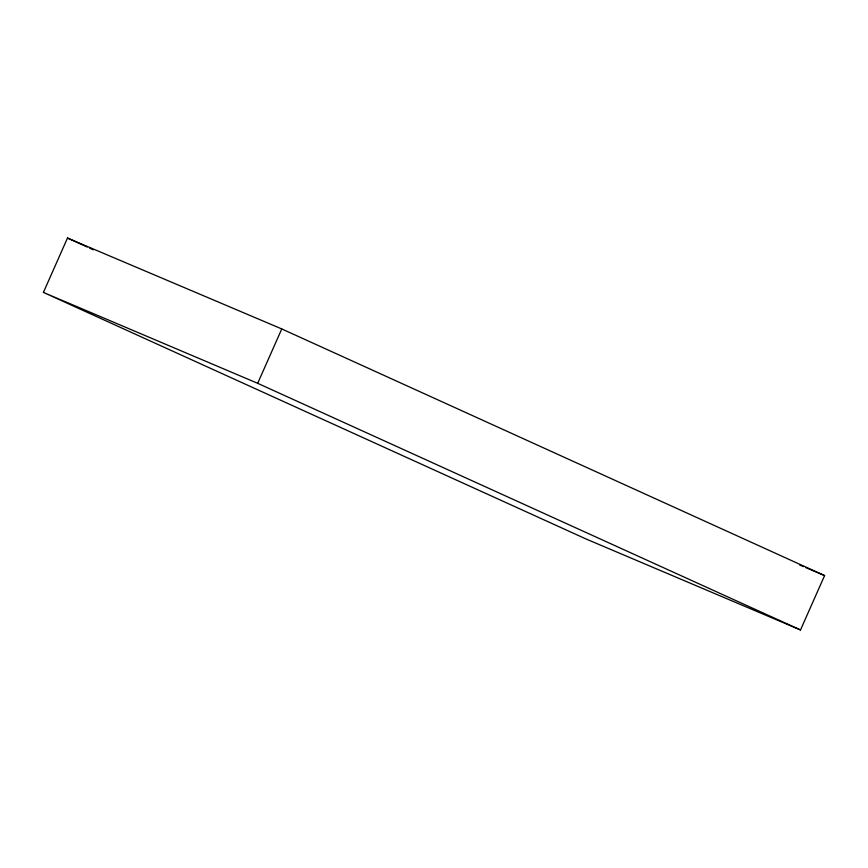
<?xml version="1.0" encoding="UTF-8"?>
<svg xmlns="http://www.w3.org/2000/svg" width="868" height="868" viewBox="0 0 868 868"><rect width="100%" height="100%" fill="white"/><g stroke="black" fill="none" stroke-linecap="round" stroke-linejoin="round"><path stroke-width="1.3" d="M43.4 292.418L67.498 238.049L281.774 328.939L824.6 575.582L800.502 629.951L586.225 539.061L43.4 292.418L257.677 383.309L800.502 629.951M257.677 383.309L281.774 328.939M799.688 565.014L803.421 566.598M805.916 567.65L824.6 575.582M67.498 238.049L87.234 247.022M89.697 248.139L93.397 249.821"/></g></svg>
